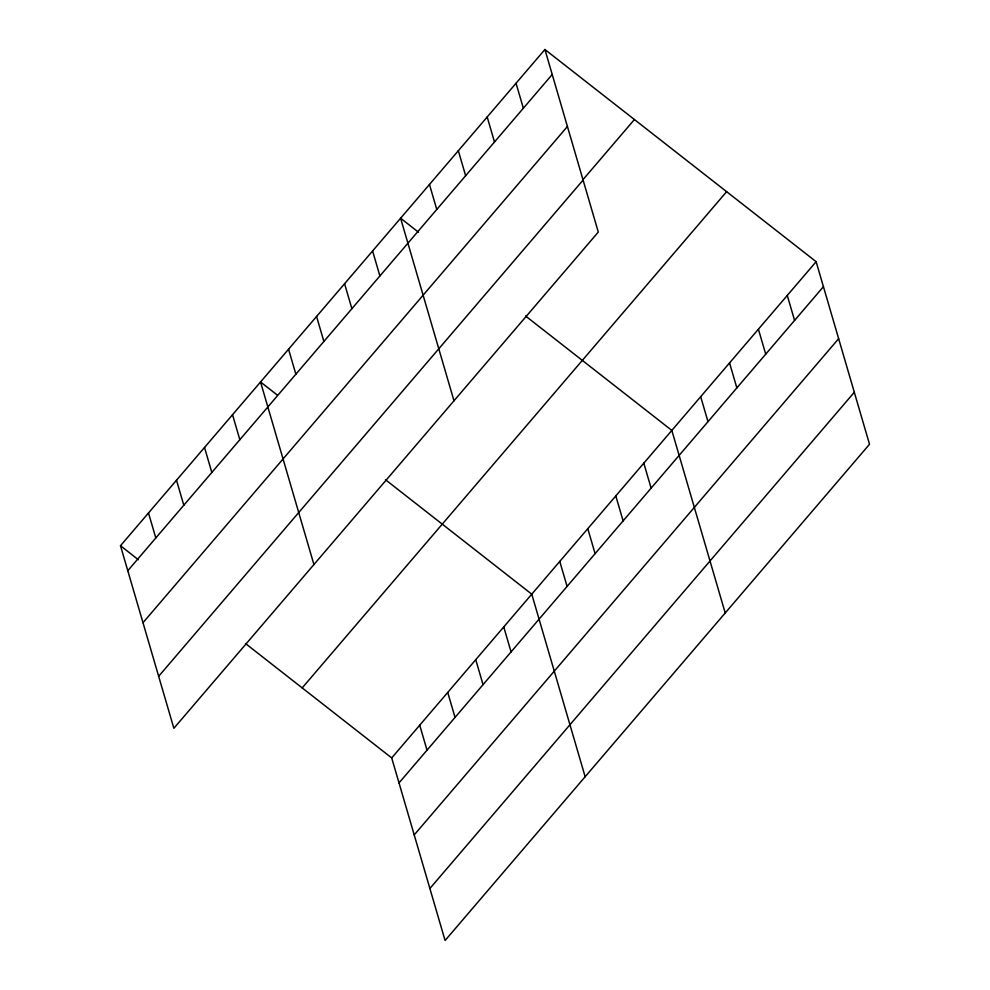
<?xml version="1.0" encoding="UTF-8"?>
<svg xmlns="http://www.w3.org/2000/svg" width="990" height="990" viewBox="0 0 990 990"><rect width="100%" height="100%" fill="white"/><g stroke="black" fill="none" stroke-linecap="round" stroke-linejoin="round"><path stroke-width="1.49" d="M544.908 49.5L598.294 232.068L173.869 728.306L120.483 545.738L544.908 49.5L816.131 261.694L869.517 444.262L445.092 940.5L391.706 757.932L245.458 643.512M127.784 570.723L552.222 74.485M142.993 622.722L567.418 126.485M582.664 180.031L634.417 119.53M158.66 676.306L583.085 180.069M302.197 687.902L726.623 191.676M391.706 757.932L816.131 261.694M399.007 782.917L823.433 286.679M414.216 834.916L838.641 338.679M429.883 888.5L854.308 392.263M418.51 232.229L400.604 218.221L453.989 400.789M525.579 315.996L671.826 430.415L725.212 612.983M277.25 395.047L260.543 381.979L313.929 564.548M385.518 479.754L531.766 594.173L585.152 776.742M120.483 545.738L138.39 559.746M787.273 295.441L794.574 320.426M758.402 329.187L765.716 354.173M729.543 362.922L736.857 387.919M700.685 396.668L707.986 421.653M643.809 463.171L651.123 488.157M516.05 83.247L523.351 108.232M615.805 495.916L623.106 520.901M487.191 116.993L494.493 141.978M587.788 528.672L595.089 553.658M458.333 150.727L465.634 175.713M559.771 561.417L567.084 586.402M429.462 184.474L436.776 209.459M503.749 626.93L511.063 651.915M372.599 250.977L379.9 275.963M475.745 659.674L483.046 684.659M344.582 283.722L351.883 308.707M447.728 692.431L455.029 717.416M316.565 316.478L323.879 341.463M419.711 725.175L427.024 750.16M288.56 349.223L295.862 374.208M232.526 414.723L239.84 439.721M204.522 447.48L211.823 472.465M176.505 480.237L183.818 505.222M148.5 512.981L155.801 537.966"/></g></svg>
